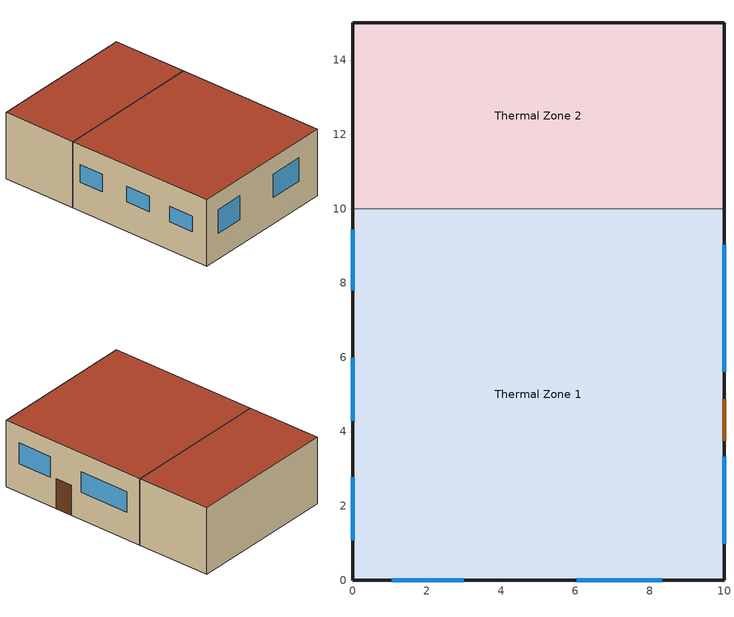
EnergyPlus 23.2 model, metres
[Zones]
Thermal Zone 1
 floor ground (ExtSlabCarpet 4in ClimateZone 1-8): 10,10 10,0 0,0 0,10 z0
 wall outside (ASHRAE 189.1-2009 ExtWall Mass ClimateZone 5): 0,10 0,0 10,0 10,10 z0:4.5
 wall to Thermal Zone 2 (Interior Wall): 10,10 0,10 z0:4.5
 window (ASHRAE 189.1-2009 ExtWindow ClimateZone 4-5): 1.06,0 3,0 z1.73:3.33; 6.04,0 8.34,0 z1.78:3.36; 0,9.43 0,7.8 z1.95:3.14; 0,5.99 0,4.29 z2.01:3.06; 0,2.77 0,1.07 z1.93:2.98; 10,0.99 10,3.33 z1.97:3.37; 10,5.61 10,9.03 z1.85:3.23
 door (Exterior Door): 10,3.75 10,4.86 z0:2.01
 roof outside (ASHRAE 189.1-2009 ExtRoof IEAD ClimateZone 2-5): 10,0 10,10 0,10 0,0 z4.5
Thermal Zone 2
 floor ground (ExtSlabCarpet 4in ClimateZone 1-8): 10,15 10,10 0,10 0,15 z0
 wall outside (ASHRAE 189.1-2009 ExtWall Mass ClimateZone 5): 10,10 10,15 0,15 0,10 z0:4.5
 roof outside (ASHRAE 189.1-2009 ExtRoof IEAD ClimateZone 2-5): 10,10 10,15 0,15 0,10 z4.5
[Building]
Building 1
[Site:Location]
Beijing: Latitude {deg}=39.8; Longitude {deg}=116.47; Time Zone {hr}=8; Elevation {m}=31.3
[SizingPeriod:DesignDay] Day of Month=21; Dry-Bulb Temperature Range Modifier Type=DefaultMultipliers; Humidity Condition Type=Wetbulb; Barometric Pressure {Pa}=100950; Rain Indicator=No; Snow Indicator=No; Daylight Saving Time Indicator=No; Begin Environment Reset Mode=FullResetAtBeginEnvironment
Name | Month | Day Type | Maximum Dry-Bulb Temperature {C} | Daily Dry-Bulb Temperature Range {deltaC} | Wetbulb or DewPoint at Maximum Dry-Bulb {C} | Wind Speed {m/s} | Wind Direction {deg} | Solar Model Indicator | ASHRAE Clear Sky Optical Depth for Beam Irradiance (taub) | ASHRAE Clear Sky Optical Depth for Diffuse Irradiance (taud) | Sky Clearness
Beijing Ann Clg .4% Condns DB=>MWB | 7 | SummerDesignDay | 34.9 | 8.9 | 22.2 | 3.4 | 180 | ASHRAETau | 0.747 | 1.448
Beijing Ann Htg 99.6% Condns DB | 1 | WinterDesignDay | -10.8 | 0 | -10.8 | 2.2 | 340 | ASHRAEClearSky |  |  | 0
[Material] Thermal Absorptance=0.9
Name | Roughness | Thickness {m} | Conductivity {W/m-K} | Density {kg/m3} | Specific Heat {J/kg-K} | Solar Absorptance | Visible Absorptance
1/2IN Gypsum | Smooth | 0.0127 | 0.16 | 784.9 | 830 | 0.4 | 0.4
1IN Stucco | Smooth | 0.0253 | 0.6918 | 1858 | 837 | 0.92 | 0.92
8IN Concrete HW | MediumRough | 0.2033 | 1.7296 | 2243 | 837 | 0.65 | 0.65
F08 Metal surface | Smooth | 0.0008 | 45.28 | 7824 | 500 | 0.7 | 0.7
G01a 19mm gypsum board | MediumSmooth | 0.019 | 0.16 | 800 | 1090 | 0.4 | 0.4
I01 25mm insulation board | MediumRough | 0.0254 | 0.03 | 43 | 1210 | 0.6 | 0.6
MAT-CC05 4 HW CONCRETE | Rough | 0.1016 | 1.311 | 2240 | 836.8 | 0.85 | 0.85
Metal Decking | MediumSmooth | 0.0015 | 45.006 | 7680 | 418.4 | 0.6 | 0.6
Roof Insulation [21] | MediumRough | 0.2105 | 0.049 | 265 | 836.8 | 0.7 | 0.7
Roof Membrane | VeryRough | 0.0095 | 0.16 | 1121.29 | 1460 | 0.7 | 0.7
Wall Insulation [40] | MediumRough | 0.0794 | 0.0432 | 91 | 837 | 0.5 | 0.5
[Material:NoMass]
CP02 CARPET PAD: Roughness=Smooth; Thermal Resistance {m2-K/W}=0.1; Thermal Absorptance=0.9; Solar Absorptance=0.8; Visible Absorptance=0.8
[Material:AirGap]
F04 Wall air space resistance: Thermal Resistance {m2-K/W}=0.15
[WindowMaterial:Glazing]
Theoretical Glass [207]: Optical Data Type=SpectralAverage; Thickness {m}=0.003; Solar Transmittance at Normal Incidence=0.3311; Front Side Solar Reflectance at Normal Incidence=0.6189; Back Side Solar Reflectance at Normal Incidence=0; Visible Transmittance at Normal Incidence=0.44; Front Side Visible Reflectance at Normal Incidence=0.51; Back Side Visible Reflectance at Normal Incidence=0; Infrared Transmittance at Normal Incidence=0; Front Side Infrared Hemispherical Emissivity=0.9; Back Side Infrared Hemispherical Emissivity=0.9; Conductivity {W/m-K}=0.0133; Dirt Correction Factor for Solar and Visible Transmittance=1; Solar Diffusing=No
[Construction]
ASHRAE 189.1-2009 ExtRoof IEAD ClimateZone 2-5: Roof Membrane, Roof Insulation [21], Metal Decking
ASHRAE 189.1-2009 ExtWall Mass ClimateZone 5: 1IN Stucco, 8IN Concrete HW, Wall Insulation [40], 1/2IN Gypsum
ASHRAE 189.1-2009 ExtWindow ClimateZone 4-5: Theoretical Glass [207]
Exterior Door: F08 Metal surface, I01 25mm insulation board
ExtSlabCarpet 4in ClimateZone 1-8: MAT-CC05 4 HW CONCRETE, CP02 CARPET PAD
Interior Wall: G01a 19mm gypsum board, F04 Wall air space resistance, G01a 19mm gypsum board
[Space] Space Type=189.1-2009 - Office - OpenOffice - CZ4-8
Name | Zone
Space 101 | Thermal Zone 1
Space 1 | Thermal Zone 2
[SpaceList]
189.1-2009 - Office - OpenOffice - CZ4-8: Space 101, Space 1
[Zone] Multiplier=1; Part of Total Floor Area=Yes
Thermal Zone 1; Thermal Zone 2
[People]
189.1-2009 - Office - OpenOffice - CZ4-8 People: Zone or ZoneList or Space or SpaceList=189.1-2009 - Office - OpenOffice - CZ4-8; Number of People Schedule=Office Work Occ; Number of People Calculation Method=People/Area; People per Floor Area {person/m2}=0.0565105; Fraction Radiant=0.3; Activity Level Schedule=Office Activity
[Lights]
189.1-2009 - Office - OpenOffice - CZ4-8 Lights: Zone or ZoneList or Space or SpaceList=189.1-2009 - Office - OpenOffice - CZ4-8; Schedule=Office Bldg Light; Design Level Calculation Method=Watts/Area; Watts per Zone Floor Area {W/m2}=10.6563
[ElectricEquipment]
189.1-2009 - Office - OpenOffice - CZ4-8 Electric Equipment: Zone or ZoneList or Space or SpaceList=189.1-2009 - Office - OpenOffice - CZ4-8; Schedule=Office Bldg Equip; Design Level Calculation Method=Watts/Area; Watts per Zone Floor Area {W/m2}=7.64238
[ZoneInfiltration:DesignFlowRate]
189.1-2009 - Office - OpenOffice - CZ4-8 Infiltration: Zone or ZoneList or Space or SpaceList=189.1-2009 - Office - OpenOffice - CZ4-8; Schedule=Office Infil Quarter On; Design Flow Rate Calculation Method=Flow/ExteriorArea; Flow Rate per Exterior Surface Area {m3/s-m2}=0.000226568
[ZoneVentilation:DesignFlowRate] Schedule=Office Work Occ; Design Flow Rate Calculation Method=Flow/Person; Flow Rate per Person {m3/s-person}=0.00943895
Name | Zone or ZoneList or Space or SpaceList
Thermal Zone 1 Ventilation per Person | Thermal Zone 1
Thermal Zone 2 Ventilation per Person | Thermal Zone 2
[HVACTemplate:Zone:IdealLoadsAirSystem] Dehumidification Control Type=None
Thermal Zone 1; Thermal Zone 2
[DesignSpecification:OutdoorAir]
189.1-2009 - Office - OpenOffice - CZ4-8 Ventilation: Outdoor Air Method=Sum; Outdoor Air Flow per Person {m3/s-person}=0.00943895; Outdoor Air Flow per Zone Floor Area {m3/s-m2}=0; Outdoor Air Flow per Zone {m3/s}=0; Outdoor Air Flow Air Changes per Hour {1/hr}=0
[DesignSpecification:OutdoorAir:SpaceList] Space 1 Design Specification Outdoor Air Object=189.1-2009 - Office - OpenOffice - CZ4-8 Ventilation
Name | Space 1
Thermal Zone 1 DSOA Space List | Space 101
Thermal Zone 2 DSOA Space List | Space 1
[Sizing:Zone] Zone Cooling Design Supply Air Temperature Input Method=SupplyAirTemperature; Zone Cooling Design Supply Air Temperature {C}=14; Zone Cooling Design Supply Air Temperature Difference {deltaC}=11.11; Zone Heating Design Supply Air Temperature Input Method=SupplyAirTemperature; Zone Heating Design Supply Air Temperature {C}=40; Zone Heating Design Supply Air Temperature Difference {deltaC}=11.11; Zone Cooling Design Supply Air Humidity Ratio {kgWater/kgDryAir}=0.0085; Zone Heating Design Supply Air Humidity Ratio {kgWater/kgDryAir}=0.008; Cooling Design Air Flow Method=DesignDay; Cooling Design Air Flow Rate {m3/s}=0; Cooling Minimum Air Flow per Zone Floor Area {m3/s-m2}=0.000762; Cooling Minimum Air Flow {m3/s}=0; Cooling Minimum Air Flow Fraction=0; Heating Design Air Flow Method=DesignDay; Heating Design Air Flow Rate {m3/s}=0; Heating Maximum Air Flow per Zone Floor Area {m3/s-m2}=0.002032; Heating Maximum Air Flow {m3/s}=0.141576; Heating Maximum Air Flow Fraction=0.3; Account for Dedicated Outdoor Air System=No; Zone Load Sizing Method=Sensible And Latent Load; Zone Latent Cooling Design Supply Air Humidity Ratio Input Method=HumidityRatioDifference; Zone Cooling Design Supply Air Humidity Ratio Difference {kgWater/kgDryAir}=0.005; Zone Latent Heating Design Supply Air Humidity Ratio Input Method=HumidityRatioDifference; Zone Humidification Design Supply Air Humidity Ratio Difference {kgWater/kgDryAir}=0.005
Name | Design Specification Outdoor Air Object
Thermal Zone 1 | Thermal Zone 1 DSOA Space List
Thermal Zone 2 | Thermal Zone 2 DSOA Space List
[ZoneControl:Thermostat] Temperature Difference Between Cutout And Setpoint {deltaC}=0
Name | Zone or ZoneList | Control Type Schedule | Control 1
Thermal Zone 1 Thermostat | Thermal Zone 1 | Thermal Zone 1 Thermostat Schedule | Thermostat Setpoint Dual Setpoint 1
Thermal Zone 2 Thermostat | Thermal Zone 2 | Thermal Zone 2 Thermostat Schedule | Thermostat Setpoint Dual Setpoint 2
[ThermostatSetpoint:DualSetpoint] Heating Setpoint Temperature Schedule=Large Office HtgSetp 1; Cooling Setpoint Temperature Schedule=Large Office ClgSetp 1
Thermostat Setpoint Dual Setpoint 1; Thermostat Setpoint Dual Setpoint 2
[Schedule:Day:Interval]
Office Bldg Light Default Schedule: No, 05:00, 0.05, 07:00, 0.1, 08:00, 0.3, 17:00, 0.9, 18:00, 0.7, 20:00, 0.5, 22:00, 0.3, 23:00, 0.1, 24:00, 0.05
Office Bldg Light Rule 2 Day Schedule: No, 06:00, 0.05, 08:00, 0.1, 14:00, 0.5, 17:00, 0.15, 24:00, 0.05
Office Bldg Light Rule 1 Day Schedule: No, 24:00, 0.05
Office Bldg Light Summer Design Day; Office Bldg Light Winter Design Day; Office Bldg Equip Summer Design Day; Office Bldg Equip Winter Design Day; Office Infil Quarter On Rule 1 Day Schedule: No, 24:00, 1
Office Bldg Occ Default Schedule: No, 06:00, 0, 07:00, 0.1, 08:00, 0.2, 12:00, 0.85, 13:00, 0.5, 17:00, 0.85, 18:00, 0.7, 20:00, 0.4, 22:00, 0.1, 24:00, 0.05
Office Bldg Occ Rule 2 Day Schedule: No, 06:00, 0, 08:00, 0.1, 14:00, 0.4, 17:00, 0.1, 24:00, 0
Office Bldg Occ Rule 1 Day Schedule: No, 24:00, 0
Office Bldg Occ Summer Design Day; Office Bldg Occ Winter Design Day: No, 06:00, 0, 22:00, 1, 24:00, 0.05
Office Activity Default Schedule; Office Activity Summer Design Day; Office Activity Winter Design Day: No, 24:00, 132
Office Bldg Equip Default Schedule: No, 08:00, 0.4, 12:00, 0.9, 13:00, 0.8, 17:00, 0.9, 18:00, 0.8, 20:00, 0.6, 22:00, 0.5, 24:00, 0.4
Office Bldg Equip Rule 2 Day Schedule: No, 06:00, 0.3, 08:00, 0.4, 14:00, 0.5, 17:00, 0.35, 24:00, 0.3
Office Bldg Equip Rule 1 Day Schedule: No, 24:00, 0.3
Large Office HtgSetp Default Schedule 1: No, 06:00, 15.6, 22:00, 21, 24:00, 15.6
Large Office HtgSetp Rule 2 Day Schedule 1: No, 06:00, 15.6, 18:00, 21, 24:00, 15.6
Large Office HtgSetp Rule 1 Day Schedule 1; Large Office HtgSetp Summer Design Day 1: No, 24:00, 15.6
Large Office HtgSetp Winter Design Day 1: No, 24:00, 21
Large Office ClgSetp Default Schedule 1; Large Office ClgSetp Summer Design Day 1: No, 06:00, 26.7, 22:00, 24, 24:00, 26.7
Large Office ClgSetp Rule 2 Day Schedule 1: No, 06:00, 26.7, 18:00, 24, 24:00, 26.7
Large Office ClgSetp Rule 1 Day Schedule 1; Large Office ClgSetp Winter Design Day 1: No, 24:00, 26.7
Office Infil Quarter On Default Schedule; Office Infil Quarter On Summer Design Day: No, 06:00, 1, 22:00, 0.25, 24:00, 1
Office Infil Quarter On Rule 2 Day Schedule; Office Infil Quarter On Winter Design Day: No, 06:00, 1, 18:00, 0.25, 24:00, 1
[Schedule:Week:Daily]
Office Bldg Light Week Rule - Jan1-Jan5: Office Bldg Light Default Schedule, Office Bldg Light Default Schedule, Office Bldg Light Default Schedule, Office Bldg Light Default Schedule, Office Bldg Light Default Schedule, Office Bldg Light Default Schedule, Office Bldg Light Rule 2 Day Schedule, Office Bldg Light Default Schedule, Office Bldg Light Summer Design Day, Office Bldg Light Winter Design Day, Office Bldg Light Default Schedule, Office Bldg Light Default Schedule
Office Bldg Light Week Rule - Jan6-Dec31: Office Bldg Light Rule 1 Day Schedule, Office Bldg Light Default Schedule, Office Bldg Light Default Schedule, Office Bldg Light Default Schedule, Office Bldg Light Default Schedule, Office Bldg Light Default Schedule, Office Bldg Light Rule 2 Day Schedule, Office Bldg Light Default Schedule, Office Bldg Light Summer Design Day, Office Bldg Light Winter Design Day, Office Bldg Light Default Schedule, Office Bldg Light Default Schedule
Office Work Occ Week Rule - Jan1-Jan5: Office Bldg Occ Default Schedule, Office Bldg Occ Default Schedule, Office Bldg Occ Default Schedule, Office Bldg Occ Default Schedule, Office Bldg Occ Default Schedule, Office Bldg Occ Default Schedule, Office Bldg Occ Rule 2 Day Schedule, Office Bldg Occ Default Schedule, Office Bldg Occ Summer Design Day, Office Bldg Occ Winter Design Day, Office Bldg Occ Default Schedule, Office Bldg Occ Default Schedule
Office Work Occ Week Rule - Jan6-Dec31: Office Bldg Occ Rule 1 Day Schedule, Office Bldg Occ Default Schedule, Office Bldg Occ Default Schedule, Office Bldg Occ Default Schedule, Office Bldg Occ Default Schedule, Office Bldg Occ Default Schedule, Office Bldg Occ Rule 2 Day Schedule, Office Bldg Occ Default Schedule, Office Bldg Occ Summer Design Day, Office Bldg Occ Winter Design Day, Office Bldg Occ Default Schedule, Office Bldg Occ Default Schedule
Office Activity Week Rule - Jan1-Dec31: Office Activity Default Schedule, Office Activity Default Schedule, Office Activity Default Schedule, Office Activity Default Schedule, Office Activity Default Schedule, Office Activity Default Schedule, Office Activity Default Schedule, Office Activity Default Schedule, Office Activity Summer Design Day, Office Activity Winter Design Day, Office Activity Default Schedule, Office Activity Default Schedule
Office Bldg Equip Week Rule - Jan1-Jan5: Office Bldg Equip Default Schedule, Office Bldg Equip Default Schedule, Office Bldg Equip Default Schedule, Office Bldg Equip Default Schedule, Office Bldg Equip Default Schedule, Office Bldg Equip Default Schedule, Office Bldg Equip Rule 2 Day Schedule, Office Bldg Equip Default Schedule, Office Bldg Equip Summer Design Day, Office Bldg Equip Winter Design Day, Office Bldg Equip Default Schedule, Office Bldg Equip Default Schedule
Office Bldg Equip Week Rule - Jan6-Dec31: Office Bldg Equip Rule 1 Day Schedule, Office Bldg Equip Default Schedule, Office Bldg Equip Default Schedule, Office Bldg Equip Default Schedule, Office Bldg Equip Default Schedule, Office Bldg Equip Default Schedule, Office Bldg Equip Rule 2 Day Schedule, Office Bldg Equip Default Schedule, Office Bldg Equip Summer Design Day, Office Bldg Equip Winter Design Day, Office Bldg Equip Default Schedule, Office Bldg Equip Default Schedule
Large Office HtgSetp 1 Week Rule - Jan1-Jan5: Large Office HtgSetp Default Schedule 1, Large Office HtgSetp Default Schedule 1, Large Office HtgSetp Default Schedule 1, Large Office HtgSetp Default Schedule 1, Large Office HtgSetp Default Schedule 1, Large Office HtgSetp Default Schedule 1, Large Office HtgSetp Rule 2 Day Schedule 1, Large Office HtgSetp Default Schedule 1, Large Office HtgSetp Summer Design Day 1, Large Office HtgSetp Winter Design Day 1, Large Office HtgSetp Default Schedule 1, Large Office HtgSetp Default Schedule 1
Large Office HtgSetp 1 Week Rule - Jan6-Dec31: Large Office HtgSetp Rule 1 Day Schedule 1, Large Office HtgSetp Default Schedule 1, Large Office HtgSetp Default Schedule 1, Large Office HtgSetp Default Schedule 1, Large Office HtgSetp Default Schedule 1, Large Office HtgSetp Default Schedule 1, Large Office HtgSetp Rule 2 Day Schedule 1, Large Office HtgSetp Default Schedule 1, Large Office HtgSetp Summer Design Day 1, Large Office HtgSetp Winter Design Day 1, Large Office HtgSetp Default Schedule 1, Large Office HtgSetp Default Schedule 1
Large Office ClgSetp 1 Week Rule - Jan1-Jan5: Large Office ClgSetp Default Schedule 1, Large Office ClgSetp Default Schedule 1, Large Office ClgSetp Default Schedule 1, Large Office ClgSetp Default Schedule 1, Large Office ClgSetp Default Schedule 1, Large Office ClgSetp Default Schedule 1, Large Office ClgSetp Rule 2 Day Schedule 1, Large Office ClgSetp Default Schedule 1, Large Office ClgSetp Summer Design Day 1, Large Office ClgSetp Winter Design Day 1, Large Office ClgSetp Default Schedule 1, Large Office ClgSetp Default Schedule 1
Large Office ClgSetp 1 Week Rule - Jan6-Dec31: Large Office ClgSetp Rule 1 Day Schedule 1, Large Office ClgSetp Default Schedule 1, Large Office ClgSetp Default Schedule 1, Large Office ClgSetp Default Schedule 1, Large Office ClgSetp Default Schedule 1, Large Office ClgSetp Default Schedule 1, Large Office ClgSetp Rule 2 Day Schedule 1, Large Office ClgSetp Default Schedule 1, Large Office ClgSetp Summer Design Day 1, Large Office ClgSetp Winter Design Day 1, Large Office ClgSetp Default Schedule 1, Large Office ClgSetp Default Schedule 1
Office Infil Quarter On Week Rule - Jan1-Jan5: Office Infil Quarter On Default Schedule, Office Infil Quarter On Default Schedule, Office Infil Quarter On Default Schedule, Office Infil Quarter On Default Schedule, Office Infil Quarter On Default Schedule, Office Infil Quarter On Default Schedule, Office Infil Quarter On Rule 2 Day Schedule, Office Infil Quarter On Default Schedule, Office Infil Quarter On Summer Design Day, Office Infil Quarter On Winter Design Day, Office Infil Quarter On Default Schedule, Office Infil Quarter On Default Schedule
Office Infil Quarter On Week Rule - Jan6-Dec31: Office Infil Quarter On Rule 1 Day Schedule, Office Infil Quarter On Default Schedule, Office Infil Quarter On Default Schedule, Office Infil Quarter On Default Schedule, Office Infil Quarter On Default Schedule, Office Infil Quarter On Default Schedule, Office Infil Quarter On Rule 2 Day Schedule, Office Infil Quarter On Default Schedule, Office Infil Quarter On Summer Design Day, Office Infil Quarter On Winter Design Day, Office Infil Quarter On Default Schedule, Office Infil Quarter On Default Schedule
[Schedule:Year]
Office Bldg Light: Office Bldg Light Week Rule - Jan1-Jan5, 1, 1, 1, 5, Office Bldg Light Week Rule - Jan6-Dec31, 1, 6, 12, 31
Office Work Occ: Office Work Occ Week Rule - Jan1-Jan5, 1, 1, 1, 5, Office Work Occ Week Rule - Jan6-Dec31, 1, 6, 12, 31
Office Activity: Office Activity Week Rule - Jan1-Dec31, 1, 1, 12, 31
Office Bldg Equip: Office Bldg Equip Week Rule - Jan1-Jan5, 1, 1, 1, 5, Office Bldg Equip Week Rule - Jan6-Dec31, 1, 6, 12, 31
Large Office HtgSetp 1: Large Office HtgSetp 1 Week Rule - Jan1-Jan5, 1, 1, 1, 5, Large Office HtgSetp 1 Week Rule - Jan6-Dec31, 1, 6, 12, 31
Large Office ClgSetp 1: Large Office ClgSetp 1 Week Rule - Jan1-Jan5, 1, 1, 1, 5, Large Office ClgSetp 1 Week Rule - Jan6-Dec31, 1, 6, 12, 31
Office Infil Quarter On: Office Infil Quarter On Week Rule - Jan1-Jan5, 1, 1, 1, 5, Office Infil Quarter On Week Rule - Jan6-Dec31, 1, 6, 12, 31
[Schedule:Compact]
Thermal Zone 1 Thermostat Schedule; Thermal Zone 2 Thermostat Schedule: Through: 12/31, For: AllDays, Until: 24:00, 4
